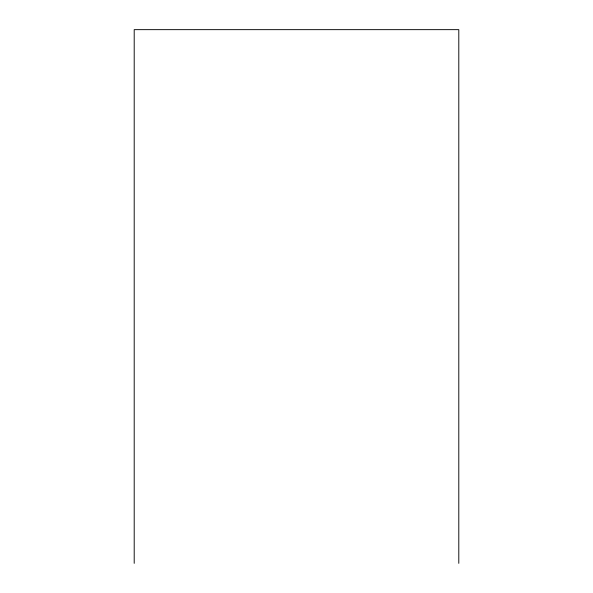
<?xml version="1.0" encoding="UTF-8"?>
<svg xmlns="http://www.w3.org/2000/svg" width="593" height="593" viewBox="0 0 593 593"><rect width="100%" height="100%" fill="white"/><g stroke="black" fill="none" stroke-linecap="round" stroke-linejoin="round"><path stroke-width="0.89" d="M458.797 563.35L458.797 29.65L134.203 29.65L134.203 563.35"/></g></svg>
